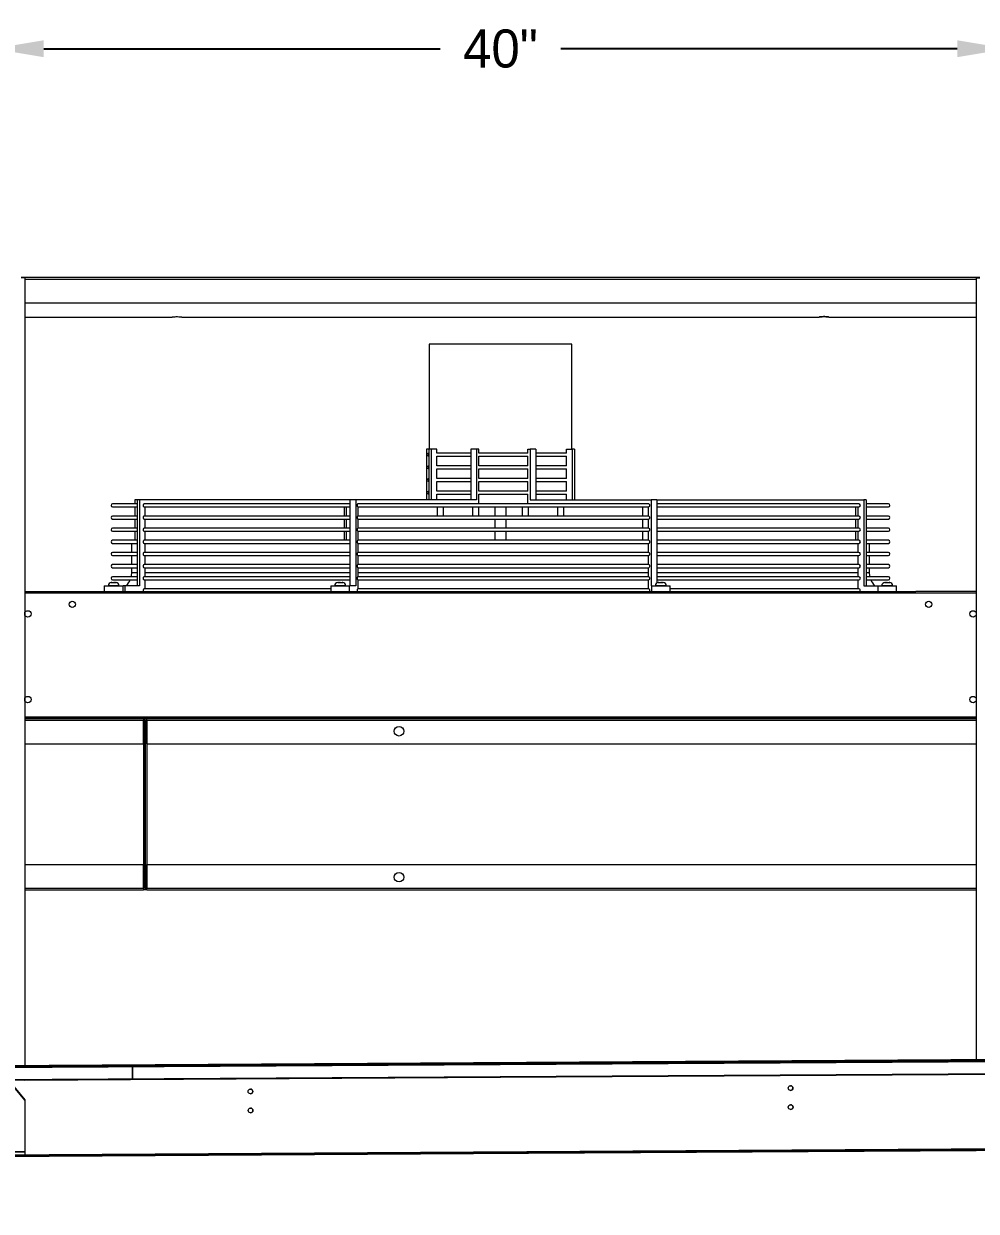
# Model space of a CAD drawing. Extents: x 6 to 271, y -23 to 146.
# Drawn here: x 179.21 to 216.75, y 45.38 to 92.15 of the extents above; entities that cross this region are included whole.
import ezdxf

# ---------------------------------------------------------------- set-up
doc = ezdxf.new("R2010")
doc.units = 0
doc.header["$MEASUREMENT"] = 0
doc.layers.get('0').update_dxf_attribs({"linetype": 'CONTINUOUS'})
doc.layers.get('Defpoints').update_dxf_attribs({"linetype": 'CONTINUOUS'})
doc.dimstyles.get("Standard").update_dxf_attribs({"dimtxt": 1.5, "dimasz": 2, "dimexe": 0.25, "dimexo": 0.5, "dimgap": 0.75, "dimtad": 0, "dimtih": 1, "dimtoh": 1, "dimdec": 4, "dimzin": 0, "dimdsep": 46, "dimlunit": 5, "dimtxsty": 'STANDARD', "dimcen": 0.125, "dimclrd": 1, "dimclre": 1, "dimclrt": 1, "dimadec": 0, "dimazin": 0, "dimtfac": 1, "dimtdec": 4, "dimtofl": 0, "dimtmove": 0, "dimatfit": 3, "dimfxl": 1, "dimfrac": 2, "dimtolj": 1, "dimtzin": 0, "dimarcsym": 0})

# ---------------------------------------------------------------- blocks, each defined once
blk = doc.blocks.new('*D31')
at = {"color": 7, "lineweight": -2}
for p, q in [((177.995, 82.784), (177.995, 91.419)), ((217.995, 82.784), (217.995, 91.419)), ((179.995, 91.169), (195.62, 91.169)), ((215.995, 91.169), (200.37, 91.169))]:
    blk.add_line(p, q, dxfattribs=at)
at = {"color": 7}
for points in [[(179.995, 91.503), (179.995, 90.836), (177.995, 91.169)], [(215.995, 91.503), (215.995, 90.836), (217.995, 91.169)]]:
    blk.add_solid(points, dxfattribs=at)
at = {"layer": 'Defpoints', "color": 0}
for p in [(217.995, 91.169), (177.995, 82.284), (217.995, 82.284)]:
    blk.add_point(p, dxfattribs=at)
at = {"color": 7, "insert": (197.995, 91.169), "char_height": 1.5, "attachment_point": 5}
blk.add_mtext('\\A1;40"', dxfattribs=at)
blk = doc.blocks.new('*D34')
at = {"color": 7, "lineweight": -2}
for p, q in [((265.011, 47.574), (265.011, 36.008)), ((90.014, 46.487), (90.014, 36.008)), ((92.014, 36.258), (174.512, 36.258)), ((263.011, 36.258), (180.512, 36.258))]:
    blk.add_line(p, q, dxfattribs=at)
at = {"color": 7}
for points in [[(92.014, 36.591), (92.014, 35.925), (90.014, 36.258)], [(263.011, 36.591), (263.011, 35.925), (265.011, 36.258)]]:
    blk.add_solid(points, dxfattribs=at)
at = {"layer": 'Defpoints', "color": 0}
for p in [(265.011, 48.074), (90.014, 46.987), (265.011, 36.258)]:
    blk.add_point(p, dxfattribs=at)
at = {"color": 7, "insert": (177.512, 36.258), "char_height": 1.5, "attachment_point": 5}
blk.add_mtext('\\A1;175"', dxfattribs=at)

msp = doc.modelspace()

# ---------------------------------------------------------------- linework, layer by layer
at = {"color": 0, "linetype": 'Continuous', "lineweight": 15}
for p, q in [((179.24516, 82.14832), (179.11066, 82.14832)), ((179.24516, 82.14832), (179.24516, 51.09822)), ((179.24516, 82.09532), (216.74516, 82.09532)), ((216.74516, 82.14832), (216.74516, 51.33115)), ((216.74516, 82.14832), (216.87966, 82.14832)), ((179.24516, 81.16403), (216.74516, 81.16403)), ((179.24516, 80.60173), (185.05766, 80.60173)), ((185.43266, 80.60173), (210.55766, 80.60173)), ((210.93266, 80.60173), (216.74516, 80.60173)), ((199.07146, 79.52732), (195.18266, 79.52732)), ((200.80766, 79.52732), (199.07146, 79.52732)), ((195.07795, 75.39132), (195.07795, 73.39632)), ((195.17132, 75.39132), (195.07795, 75.39132)), ((195.2647, 75.39132), (195.17132, 75.39132)), ((195.17132, 75.39132), (195.17132, 73.39632)), ((195.2647, 75.39132), (195.2647, 73.39632)), ((195.49013, 75.39132), (195.2647, 75.39132)), ((195.49013, 75.24049), (195.49013, 75.39132)), ((197.05092, 75.39132), (196.82549, 75.39132)), ((196.82549, 75.39132), (196.82549, 73.39632)), ((197.05092, 75.39132), (197.05092, 73.39632)), ((197.14429, 75.39132), (197.05092, 75.39132)), ((197.14429, 75.24049), (197.14429, 75.39132)), ((199.07146, 75.24143), (199.07146, 75.39132)), ((199.07146, 75.39132), (199.16483, 75.39132)), ((199.16483, 75.39132), (199.16483, 73.39632)), ((199.39026, 75.39132), (199.16483, 75.39132)), ((199.39026, 75.39132), (199.39026, 73.39632)), ((200.59357, 75.24143), (200.59357, 75.39132)), ((200.59357, 75.39132), (200.819, 75.39132)), ((200.819, 75.39132), (200.819, 73.39632)), ((200.91238, 75.39132), (200.819, 75.39132)), ((200.91238, 75.39132), (200.91238, 73.39632)), ((196.82549, 75.24143), (195.49013, 75.24143)), ((195.49013, 74.74049), (195.49013, 75.12237)), ((195.49013, 75.12143), (196.82549, 75.12143)), ((199.07146, 75.24143), (197.14429, 75.24143)), ((197.14429, 74.74049), (197.14429, 75.12237)), ((197.14429, 75.12143), (199.07146, 75.12143)), ((199.07146, 74.74143), (199.07146, 75.12143)), ((200.59357, 75.24143), (199.39026, 75.24143)), ((199.39026, 75.12143), (200.59357, 75.12143)), ((200.59357, 74.74143), (200.59357, 75.12143)), ((196.82549, 74.74143), (195.49013, 74.74143)), ((195.49013, 74.2405), (195.49013, 74.62237)), ((195.49013, 74.62143), (196.82549, 74.62143)), ((199.07146, 74.74143), (197.14429, 74.74143)), ((197.14429, 74.2405), (197.14429, 74.62237)), ((197.14429, 74.62143), (199.07146, 74.62143)), ((199.07146, 74.24143), (199.07146, 74.62143)), ((200.59357, 74.74143), (199.39026, 74.74143)), ((199.39026, 74.62143), (200.59357, 74.62143)), ((200.59357, 74.24143), (200.59357, 74.62143)), ((196.82549, 74.24143), (195.49013, 74.24143)), ((195.49013, 73.74049), (195.49013, 74.12237)), ((195.49013, 74.12143), (196.82549, 74.12143)), ((199.07146, 74.24143), (197.14429, 74.24143)), ((197.14429, 73.74049), (197.14429, 74.12237)), ((197.14429, 74.12143), (199.07146, 74.12143)), ((199.07146, 73.74143), (199.07146, 74.12143)), ((200.59357, 74.24143), (199.39026, 74.24143)), ((199.39026, 74.12143), (200.59357, 74.12143)), ((200.59357, 73.74143), (200.59357, 74.12143)), ((196.82549, 73.74143), (195.49013, 73.74143)), ((195.49013, 73.39632), (195.49013, 73.62237)), ((195.49013, 73.62143), (196.82549, 73.62143)), ((199.07146, 73.74143), (197.14429, 73.74143)), ((197.14429, 73.24143), (197.14429, 73.62237)), ((197.14429, 73.62143), (199.07146, 73.62143)), ((199.07146, 73.24143), (199.07146, 73.62143)), ((200.59357, 73.74143), (199.39026, 73.74143)), ((199.39026, 73.62143), (200.59357, 73.62143)), ((200.59357, 73.39632), (200.59357, 73.62143)), ((183.67503, 73.24143), (182.70505, 73.24143)), ((182.70505, 73.12143), (183.67503, 73.12143)), ((183.58165, 73.39632), (183.58165, 73.24143)), ((183.67503, 73.39632), (183.58165, 73.39632)), ((183.58165, 73.12143), (183.58165, 72.76277)), ((183.7684, 73.39632), (183.67503, 73.39632)), ((183.67503, 73.39632), (183.67503, 70.01532)), ((183.7684, 73.39632), (183.7684, 70.01532)), ((192.06357, 73.39632), (183.7684, 73.39632)), ((183.96412, 73.12143), (192.06357, 73.12143)), ((192.06357, 73.24143), (183.96416, 73.24143)), ((183.99383, 72.76277), (183.99383, 73.12143)), ((191.83814, 73.12143), (191.83814, 72.76277)), ((191.93152, 72.76277), (191.93152, 73.12143)), ((192.289, 73.39632), (192.06357, 73.39632)), ((192.06357, 73.39632), (192.06357, 70.01532)), ((192.289, 73.39632), (192.289, 70.01532)), ((197.05092, 73.39632), (192.289, 73.39632)), ((192.37006, 73.12143), (203.84644, 73.12143)), ((203.84644, 73.24143), (192.37015, 73.24143)), ((192.38237, 72.76277), (192.38237, 73.12143)), ((199.16483, 73.39632), (203.92676, 73.39632)), ((203.60795, 72.76277), (203.60795, 73.12143)), ((203.83338, 72.76277), (203.83338, 73.12143)), ((203.92676, 73.39632), (203.92676, 70.01532)), ((204.15218, 73.39632), (203.92676, 73.39632)), ((204.15218, 73.39632), (204.15218, 70.12341)), ((204.15218, 73.39632), (212.3153, 73.39632)), ((212.12139, 73.24143), (204.15218, 73.24143)), ((204.15218, 73.12143), (212.12139, 73.12143)), ((211.99649, 72.76277), (211.99649, 73.12143)), ((212.08987, 72.76277), (212.08987, 73.12143)), ((212.3153, 73.39632), (212.3153, 70.01532)), ((212.40867, 73.39632), (212.3153, 73.39632)), ((212.40867, 73.39632), (212.40867, 70.01532)), ((213.28528, 73.24143), (212.40867, 73.24143)), ((212.40867, 73.12143), (213.28528, 73.12143)), ((183.67503, 72.76277), (182.70505, 72.76277)), ((182.70505, 72.64277), (183.67503, 72.64277)), ((183.58165, 72.64277), (183.58165, 72.2841)), ((183.96412, 72.64277), (192.06357, 72.64277)), ((192.06357, 72.76277), (183.96416, 72.76277)), ((183.99383, 72.2841), (183.99383, 72.64277)), ((191.83814, 72.64277), (191.83814, 72.2841)), ((191.93152, 72.2841), (191.93152, 72.64277)), ((192.37006, 72.64277), (203.84644, 72.64277)), ((203.84644, 72.76277), (192.37015, 72.76277)), ((192.38237, 72.2841), (192.38237, 72.64277)), ((203.60795, 72.2841), (203.60795, 72.64277)), ((203.83338, 72.2841), (203.83338, 72.64277)), ((212.12139, 72.76277), (204.15218, 72.76277)), ((204.15218, 72.64277), (212.12139, 72.64277)), ((211.99649, 72.2841), (211.99649, 72.64277)), ((212.08987, 72.2841), (212.08987, 72.64277)), ((213.28528, 72.76277), (212.40867, 72.76277)), ((212.40867, 72.64277), (213.28528, 72.64277)), ((183.67503, 72.2841), (182.70505, 72.2841)), ((182.70505, 72.1641), (183.67503, 72.1641)), ((183.58165, 72.1641), (183.58165, 71.80543)), ((183.96412, 72.1641), (192.06357, 72.1641)), ((192.06357, 72.2841), (183.96416, 72.2841)), ((183.99383, 71.80543), (183.99383, 72.1641)), ((191.83814, 72.1641), (191.83814, 71.80543)), ((191.93152, 71.80543), (191.93152, 72.1641)), ((192.37006, 72.1641), (203.84644, 72.1641)), ((203.84644, 72.2841), (192.37015, 72.2841)), ((192.38237, 71.80543), (192.38237, 72.1641)), ((203.60795, 71.80543), (203.60795, 72.1641)), ((203.83338, 71.80543), (203.83338, 72.1641)), ((212.12139, 72.2841), (204.15218, 72.2841)), ((204.15218, 72.1641), (212.12139, 72.1641)), ((211.99649, 71.80543), (211.99649, 72.1641)), ((212.08987, 71.80543), (212.08987, 72.1641)), ((213.28528, 72.2841), (212.40867, 72.2841)), ((212.40867, 72.1641), (213.28528, 72.1641)), ((183.67503, 71.80543), (182.70505, 71.80543)), ((182.70505, 71.68544), (183.67503, 71.68544)), ((183.96412, 71.68544), (192.06357, 71.68544)), ((192.06357, 71.80543), (183.96416, 71.80543)), ((183.99383, 71.32677), (183.99383, 71.68544)), ((192.37006, 71.68544), (203.84644, 71.68544)), ((203.84644, 71.80543), (192.37015, 71.80543)), ((192.38237, 71.32677), (192.38237, 71.68544)), ((203.83338, 71.32677), (203.83338, 71.68544)), ((212.12139, 71.80543), (204.15218, 71.80543)), ((204.15218, 71.68544), (212.12139, 71.68544)), ((212.08987, 71.32677), (212.08987, 71.68544)), ((213.28528, 71.80543), (212.40867, 71.80543)), ((212.40867, 71.68544), (213.28528, 71.68544)), ((183.67503, 71.32677), (182.70505, 71.32677)), ((182.70505, 71.20677), (183.67503, 71.20677)), ((183.96412, 71.20677), (192.06357, 71.20677)), ((192.06357, 71.32677), (183.96416, 71.32677)), ((183.99383, 70.8481), (183.99383, 71.20677)), ((192.37006, 71.20677), (203.84644, 71.20677)), ((203.84644, 71.32677), (192.37015, 71.32677)), ((192.38237, 70.8481), (192.38237, 71.20677)), ((203.83338, 70.8481), (203.83338, 71.20677)), ((212.12139, 71.32677), (204.15218, 71.32677)), ((204.15218, 71.20677), (212.12139, 71.20677)), ((212.08987, 70.8481), (212.08987, 71.20677)), ((213.28528, 71.32677), (212.40867, 71.32677)), ((212.40867, 71.20677), (213.28528, 71.20677)), ((183.67503, 70.8481), (182.70505, 70.8481)), ((182.70505, 70.7281), (183.67503, 70.7281)), ((183.96412, 70.7281), (192.06357, 70.7281)), ((192.06357, 70.8481), (183.96416, 70.8481)), ((183.99383, 70.36944), (183.99383, 70.7281)), ((192.37006, 70.7281), (203.84644, 70.7281)), ((203.84644, 70.8481), (192.37015, 70.8481)), ((192.38237, 70.36944), (192.38237, 70.7281)), ((203.83338, 70.36944), (203.83338, 70.7281)), ((212.12139, 70.8481), (204.15218, 70.8481)), ((204.15218, 70.7281), (212.12139, 70.7281)), ((212.08987, 70.36944), (212.08987, 70.7281)), ((213.28528, 70.8481), (212.40867, 70.8481)), ((212.40867, 70.7281), (213.28528, 70.7281)), ((183.67503, 70.36944), (182.70505, 70.36944)), ((182.70505, 70.24944), (183.67503, 70.24944)), ((183.67503, 70.52132), (183.44736, 70.52132)), ((183.96412, 70.24944), (192.06357, 70.24944)), ((192.06357, 70.36944), (183.96416, 70.36944)), ((192.06357, 70.52132), (183.99383, 70.52132)), ((183.99383, 69.89077), (183.99383, 70.24944)), ((192.37006, 70.24944), (203.84644, 70.24944)), ((203.84644, 70.36944), (192.37015, 70.36944)), ((203.83338, 70.52132), (192.38237, 70.52132)), ((192.38237, 69.89077), (192.38237, 70.24944)), ((203.83338, 69.89077), (203.83338, 70.24944)), ((212.08987, 70.52132), (204.15218, 70.52132)), ((212.12139, 70.36944), (204.15218, 70.36944)), ((204.15218, 70.24944), (212.12139, 70.24944)), ((212.08987, 69.89077), (212.08987, 70.24944)), ((212.54296, 70.52132), (212.40867, 70.52132)), ((213.28528, 70.36944), (212.40867, 70.36944)), ((212.40867, 70.24944), (213.28528, 70.24944)), ((179.24516, 69.78382), (181.62016, 69.78382)), ((179.24516, 69.73282), (216.74516, 69.73282)), ((181.62016, 69.78382), (214.37016, 69.78382)), ((182.38215, 70.01532), (182.41024, 70.01532)), ((182.41024, 70.01532), (183.12015, 70.01532)), ((182.54905, 70.01632), (182.5324, 70.01632)), ((182.9699, 70.01632), (182.54905, 70.01632)), ((182.6564, 70.14032), (182.65655, 70.14032)), ((182.65928, 70.14032), (182.65655, 70.14032)), ((182.65928, 70.14032), (182.66979, 70.14032)), ((182.68047, 70.14032), (182.66979, 70.14032)), ((182.68047, 70.14032), (182.75651, 70.14032)), ((182.76806, 70.14032), (182.75651, 70.14032)), ((182.77434, 70.14032), (182.76806, 70.14032)), ((182.77434, 70.14032), (182.79971, 70.14032)), ((182.81425, 70.14032), (182.79971, 70.14032)), ((182.81425, 70.14032), (182.8459, 70.14032)), ((183.18544, 70.01532), (183.12015, 70.01532)), ((183.18544, 70.01532), (183.18544, 69.78382)), ((183.7684, 70.01532), (183.18544, 70.01532)), ((191.31189, 69.89077), (183.96416, 69.89077)), ((191.31189, 70.01532), (191.33998, 70.01532)), ((191.33998, 70.01532), (192.04989, 70.01532)), ((191.59717, 70.01632), (191.46214, 70.01632)), ((191.58614, 70.14032), (191.61778, 70.14032)), ((191.89964, 70.01632), (191.59717, 70.01632)), ((191.63232, 70.14032), (191.61778, 70.14032)), ((191.63232, 70.14032), (191.65769, 70.14032)), ((191.66397, 70.14032), (191.65769, 70.14032)), ((191.67553, 70.14032), (191.66397, 70.14032)), ((191.67553, 70.14032), (191.75157, 70.14032)), ((191.76225, 70.14032), (191.75157, 70.14032)), ((191.76225, 70.14032), (191.77275, 70.14032)), ((191.77548, 70.14032), (191.77275, 70.14032)), ((191.77548, 70.14032), (191.77564, 70.14032)), ((192.289, 70.01532), (192.04989, 70.01532)), ((203.84644, 69.89077), (192.37014, 69.89077)), ((203.92676, 70.01532), (203.94044, 70.01532)), ((203.94044, 70.01532), (203.96853, 70.01532)), ((203.96853, 70.01532), (204.67844, 70.01532)), ((204.39315, 70.01632), (204.09069, 70.01632)), ((204.21469, 70.14032), (204.21484, 70.14032)), ((204.21757, 70.14032), (204.21484, 70.14032)), ((204.21757, 70.14032), (204.22808, 70.14032)), ((204.23876, 70.14032), (204.22808, 70.14032)), ((204.23876, 70.14032), (204.3148, 70.14032)), ((204.32635, 70.14032), (204.3148, 70.14032)), ((204.33263, 70.14032), (204.32635, 70.14032)), ((204.33263, 70.14032), (204.358, 70.14032)), ((204.37254, 70.14032), (204.358, 70.14032)), ((204.37254, 70.14032), (204.40419, 70.14032)), ((204.52819, 70.01632), (204.39315, 70.01632)), ((212.12139, 69.89077), (204.67844, 69.89077)), ((212.3153, 70.01532), (212.87018, 70.01532)), ((212.87018, 70.01532), (212.89826, 70.01532)), ((212.89826, 70.01532), (213.60818, 70.01532)), ((213.44127, 70.01632), (213.02043, 70.01632)), ((213.14443, 70.14032), (213.17607, 70.14032)), ((213.19061, 70.14032), (213.17607, 70.14032)), ((213.19061, 70.14032), (213.21598, 70.14032)), ((213.22226, 70.14032), (213.21598, 70.14032)), ((213.23382, 70.14032), (213.22226, 70.14032)), ((213.23382, 70.14032), (213.30986, 70.14032)), ((213.32053, 70.14032), (213.30986, 70.14032)), ((213.32053, 70.14032), (213.33104, 70.14032)), ((213.33377, 70.14032), (213.33104, 70.14032)), ((213.33377, 70.14032), (213.33393, 70.14032)), ((213.45793, 70.01632), (213.44127, 70.01632)), ((216.74516, 69.78382), (214.37016, 69.78382)), ((216.74516, 64.83482), (179.24516, 64.83482)), ((179.24516, 64.83382), (216.74516, 64.83382)), ((179.24516, 64.78382), (216.74516, 64.78382)), ((179.24516, 64.72032), (183.93166, 64.72032)), ((183.93166, 64.78382), (183.93166, 64.72032)), ((183.93166, 63.78382), (183.93166, 64.72032)), ((183.93266, 64.72032), (183.93166, 64.72032)), ((183.99516, 64.72032), (183.93266, 64.72032)), ((183.93266, 58.09732), (183.93266, 64.72032)), ((183.99516, 64.72032), (183.99516, 58.09732)), ((183.99516, 64.72032), (184.05766, 64.72032)), ((183.99516, 58.09732), (183.99516, 64.72032)), ((184.05766, 64.72032), (184.05766, 58.09732)), ((184.05866, 64.72032), (184.05766, 64.72032)), ((184.05866, 64.72032), (184.05866, 64.78382)), ((184.05866, 63.78382), (184.05866, 64.72032)), ((184.05866, 64.72032), (216.74516, 64.72032)), ((179.24516, 63.78382), (183.93166, 63.78382)), ((183.93166, 63.78382), (183.93166, 59.03382)), ((184.05866, 63.78382), (216.74516, 63.78382)), ((184.05866, 63.78382), (184.05866, 59.03382)), ((179.24516, 59.03382), (183.93166, 59.03382)), ((183.93166, 58.09732), (183.93166, 59.03382)), ((184.05866, 58.09732), (184.05866, 59.03382)), ((184.05866, 59.03382), (216.74516, 59.03382)), ((179.24516, 58.09732), (183.93166, 58.09732)), ((179.24516, 58.03382), (183.93166, 58.03382)), ((183.93166, 58.09732), (183.93166, 58.03382)), ((183.93166, 58.09732), (183.93266, 58.09732)), ((184.05866, 58.03382), (183.93166, 58.03382)), ((183.99516, 58.09732), (183.93266, 58.09732)), ((183.99516, 58.09732), (184.05766, 58.09732)), ((184.05766, 58.09732), (184.05866, 58.09732)), ((184.05866, 58.03382), (184.05866, 58.09732)), ((184.05866, 58.09732), (216.74516, 58.09732)), ((184.05866, 58.03382), (216.74516, 58.03382)), ((179.36513, 51.09897), (183.49005, 51.12459)), ((179.3654, 51.05478), (183.49032, 51.0804)), ((183.49005, 51.12459), (216.61441, 51.33034)), ((183.49005, 51.12459), (183.49032, 51.0804)), ((183.49032, 51.0804), (183.49005, 51.12459)), ((183.49032, 51.0804), (216.61468, 51.28614)), ((183.4935, 50.56868), (183.49032, 51.0804)), ((183.49032, 51.0804), (183.4935, 50.56868)), ((179.24516, 50.54158), (216.74516, 50.7745)), ((183.4935, 50.56868), (179.36858, 50.54305)), ((216.61786, 50.77442), (183.4935, 50.56868)), ((179.24516, 49.76479), (179.24516, 47.59212)), ((179.24516, 47.59252), (216.74516, 47.82545)), ((179.24516, 47.54152), (216.74516, 47.77445))]:
    msp.add_line(p, q, dxfattribs=at)
at = {"color": 0}
for p, q in [((259.86357, 51.59897), (96.11673, 50.58189)), ((96.11701, 50.53769), (259.86385, 51.55478)), ((259.74516, 51.04159), (96.24517, 50.02604)), ((178.63462, 50.51054), (179.24516, 49.76479)), ((96.24517, 47.07699), (259.74516, 48.09253)), ((259.74548, 48.04153), (96.24517, 47.02598)), ((179.24516, 47.71712), (176.74516, 47.67613))]:
    msp.add_line(p, q, dxfattribs=at)
at = {"color": 0, "linetype": 'Continuous', "lineweight": 15, "flags": 128}
for points in [[(185.05766, 80.60173), (185.06526, 80.60589), (185.08743, 80.60971), (185.12238, 80.61288), (185.16727, 80.61515), (185.21848, 80.61633), (185.27185, 80.61633), (185.32305, 80.61515), (185.36795, 80.61288), (185.4029, 80.60971), (185.42507, 80.60589), (185.43266, 80.60173)], [(185.43266, 80.60173), (185.42502, 80.60588), (185.41995, 80.60705)], [(210.55766, 80.60173), (210.56526, 80.60589), (210.58743, 80.60971), (210.62238, 80.61288), (210.66727, 80.61515), (210.71848, 80.61633), (210.77185, 80.61633), (210.82305, 80.61515), (210.86795, 80.61288), (210.9029, 80.60971), (210.92507, 80.60589), (210.93266, 80.60173)], [(210.93266, 80.60173), (210.92502, 80.60588), (210.90283, 80.6097), (210.86788, 80.61287), (210.823, 80.61514), (210.77183, 80.61632), (210.7185, 80.61632), (210.66732, 80.61514), (210.62245, 80.61287), (210.5875, 80.6097), (210.5653, 80.60588), (210.55766, 80.60173)], [(203.84644, 73.24143), (203.84649, 73.24143), (203.85577, 73.23625), (203.86345, 73.22173), (203.86823, 73.20032), (203.86929, 73.1757), (203.86646, 73.15206), (203.86021, 73.13342), (203.85161, 73.12297), (203.84644, 73.12143)], [(203.84644, 72.76277), (203.85069, 72.76173), (203.85906, 72.75289), (203.86547, 72.73631), (203.86895, 72.71456), (203.86895, 72.69098), (203.86547, 72.66922), (203.85906, 72.65264), (203.85069, 72.64381), (203.84644, 72.64277)], [(203.84644, 72.2841), (203.85069, 72.28306), (203.85906, 72.27423), (203.86547, 72.25765), (203.86895, 72.23589), (203.86895, 72.21231), (203.86547, 72.19055), (203.85906, 72.17398), (203.85069, 72.16514), (203.84644, 72.1641)], [(203.84644, 71.80543), (203.85069, 71.8044), (203.85906, 71.79556), (203.86547, 71.77898), (203.86895, 71.75722), (203.86895, 71.73364), (203.86547, 71.71189), (203.85906, 71.69531), (203.85069, 71.68647), (203.84644, 71.68544)], [(203.84644, 71.32677), (203.85069, 71.32573), (203.85906, 71.31689), (203.86547, 71.30032), (203.86895, 71.27856), (203.86895, 71.25498), (203.86547, 71.23322), (203.85906, 71.21664), (203.85069, 71.20781), (203.84644, 71.20677)], [(203.84644, 70.8481), (203.85069, 70.84706), (203.85906, 70.83823), (203.86547, 70.82165), (203.86895, 70.79989), (203.86895, 70.77631), (203.86547, 70.75456), (203.85906, 70.73798), (203.85069, 70.72914), (203.84644, 70.7281)], [(183.44736, 70.52132), (183.43973, 70.41458), (183.43182, 70.36944)], [(203.84644, 70.36944), (203.85069, 70.3684), (203.85906, 70.35956), (203.86547, 70.34299), (203.86895, 70.32123), (203.86895, 70.29765), (203.86547, 70.27589), (203.85906, 70.25931), (203.85069, 70.25048), (203.84644, 70.24944)], [(212.5585, 70.36944), (212.5506, 70.41458), (212.54296, 70.52132)], [(203.84644, 69.89077), (203.85095, 69.8896), (203.85938, 69.88032), (203.86576, 69.86317), (203.86907, 69.84087), (203.86878, 69.81697), (203.86494, 69.79526), (203.86073, 69.78382)]]:
    msp.add_lwpolyline(points, dxfattribs=at)
at = {"color": 0, "linetype": 'Continuous', "lineweight": 15}
for centre, radius in [((181.12016, 69.28382), 0.125), ((214.87016, 69.28382), 0.125), ((179.37016, 68.90882), 0.125), ((216.62016, 68.90882), 0.125), ((179.37016, 65.53382), 0.125), ((216.62016, 65.53382), 0.125), ((193.99516, 64.28382), 0.1875), ((193.99516, 58.53382), 0.1875), ((188.14052, 50.09682), 0.09375), ((209.42611, 50.22903), 0.09375), ((188.14518, 49.34684), 0.09375), ((209.43077, 49.47905), 0.09375)]:
    msp.add_circle(centre, radius, dxfattribs=at)
for centre, radius, start, end in [((195.18266, 75.18143), 0.06, 100.892283, 259.107717), ((195.18266, 74.68143), 0.06, 100.892283, 259.107717), ((195.18266, 74.18143), 0.06, 100.892283, 259.107717), ((195.18266, 73.68143), 0.06, 100.892283, 259.107717), ((182.70505, 73.18143), 0.06, 90, 270), ((212.11821, 73.18143), 0.06008, 273.027257, 86.972743), ((213.28528, 73.18143), 0.06, 270, 90), ((182.70505, 72.70277), 0.06, 90, 270), ((212.11809, 72.70277), 0.06009, 273.144683, 86.855317), ((213.28528, 72.70277), 0.06, 270, 90), ((182.70505, 72.2241), 0.06, 90, 270), ((212.11809, 72.2241), 0.06009, 273.145296, 86.854704), ((213.28528, 72.2241), 0.06, 270, 90), ((182.70505, 71.74543), 0.06, 90, 270), ((212.11809, 71.74543), 0.06009, 273.143735, 86.856265), ((213.28528, 71.74543), 0.06, 270, 90), ((182.70505, 71.26677), 0.06, 90, 270), ((212.11809, 71.26677), 0.06009, 273.145296, 86.854704), ((213.28528, 71.26677), 0.06, 270, 90), ((182.70505, 70.7881), 0.06, 90, 270), ((212.11809, 70.7881), 0.06009, 273.143735, 86.856265), ((213.28528, 70.7881), 0.06, 270, 90), ((182.70505, 70.30944), 0.06, 90, 270), ((182.69736, 70.52132), 0.75, 317.57173, 338.745888), ((212.11809, 70.30944), 0.06009, 273.145296, 86.854704), ((213.29296, 70.52132), 0.75, 201.254112, 222.42827), ((213.28528, 70.30944), 0.06, 270, 90), ((182.6564, 70.01632), 0.124, 90, 180), ((182.8459, 70.01632), 0.124, 0, 90), ((191.58614, 70.01632), 0.124, 90, 180), ((191.77564, 70.01632), 0.124, 0, 90), ((204.21469, 70.01632), 0.124, 90, 180), ((204.40419, 70.01632), 0.124, 0, 90), ((212.11678, 69.83024), 0.06071, 310.119472, 85.64467), ((213.14443, 70.01632), 0.124, 90, 180), ((213.33393, 70.01632), 0.124, 0, 90), ((183.41687, 50.56781), 0.07663, 0.115562, 0.64457), ((183.41687, 50.56781), 0.07663, 0.115562, 0.64457), ((188.13938, 50.09682), 0.09375, 0.355877, 90.006628), ((188.13938, 50.09682), 0.09375, 270.705126, 0.355877), ((209.42468, 50.22902), 0.09375, 0.355877, 89.919329), ((209.42468, 50.22902), 0.09375, 270.792425, 0.355877), ((188.14404, 49.34683), 0.09375, 0.355877, 90.00664), ((188.14404, 49.34683), 0.09375, 270.705113, 0.355877), ((209.42934, 49.47904), 0.09375, 0.355877, 89.919337), ((209.42934, 49.47904), 0.09375, 270.792417, 0.355877)]:
    msp.add_arc(centre, radius, start, end, dxfattribs=at)
for points in [[(216.88066, 82.15882), (179.10966, 82.15882)], [(179.24516, 80.60153), (185.05766, 80.60153)], [(185.43266, 80.60153), (210.55766, 80.60153)], [(210.93266, 80.60153), (216.74516, 80.60153)], [(195.18266, 79.52732), (195.18266, 75.39132)], [(200.80766, 75.39132), (200.80766, 79.52732)], [(195.50503, 73.12143), (195.50503, 72.76277)], [(195.75503, 72.76277), (195.75503, 73.12143)], [(196.89049, 73.12143), (196.89049, 72.76277)], [(197.14049, 72.76277), (197.14049, 73.12143)], [(197.76866, 73.12143), (197.76866, 72.76277)], [(198.22166, 72.76277), (198.22166, 73.12143)], [(198.84983, 73.12143), (198.84983, 72.76277)], [(199.09983, 72.76277), (199.09983, 73.12143)], [(200.23529, 73.12143), (200.23529, 72.76277)], [(200.48529, 72.76277), (200.48529, 73.12143)], [(197.76866, 72.64277), (197.76866, 72.2841)], [(198.22166, 72.2841), (198.22166, 72.64277)], [(197.76866, 72.1641), (197.76866, 71.80543)], [(198.22166, 71.80543), (198.22166, 72.1641)], [(183.44736, 71.68544), (183.44736, 71.32677)], [(212.54296, 71.32677), (212.54296, 71.68544)], [(183.44736, 71.20677), (183.44736, 70.8481)], [(212.54296, 70.8481), (212.54296, 71.20677)], [(183.44736, 70.7281), (183.44736, 70.52132)], [(212.54296, 70.52132), (212.54296, 70.7281)], [(182.38215, 70.01532), (182.38215, 69.78382)], [(182.5324, 70.01632), (182.5324, 70.01532)], [(182.65655, 70.14032), (182.65258, 70.14025)], [(182.65258, 70.14025), (182.65928, 70.14032)], [(182.66979, 70.14032), (182.6765, 70.14025)], [(182.6765, 70.14025), (182.68047, 70.14032)], [(182.75651, 70.14032), (182.75815, 70.14025)], [(182.75815, 70.14025), (182.77434, 70.14032)], [(182.79971, 70.14032), (182.8159, 70.14025)], [(182.8159, 70.14025), (182.81425, 70.14032)], [(182.9699, 70.01532), (182.9699, 70.01632)], [(183.12015, 69.78382), (183.12015, 70.01532)], [(191.31189, 70.01532), (191.31189, 69.78382)], [(191.46214, 70.01632), (191.46214, 70.01532)], [(191.61778, 70.14032), (191.61614, 70.14025)], [(191.61614, 70.14025), (191.63232, 70.14032)], [(191.65769, 70.14032), (191.67388, 70.14025)], [(191.67388, 70.14025), (191.67553, 70.14032)], [(191.75157, 70.14032), (191.75554, 70.14025)], [(191.75554, 70.14025), (191.76225, 70.14032)], [(191.77275, 70.14032), (191.77946, 70.14025)], [(191.77946, 70.14025), (191.77548, 70.14032)], [(191.89964, 70.01532), (191.89964, 70.01632)], [(192.04989, 69.78382), (192.04989, 70.01532)], [(203.94044, 70.01532), (203.94044, 69.78382)], [(204.09069, 70.01632), (204.09069, 70.01532)], [(204.21484, 70.14032), (204.21087, 70.14025)], [(204.21087, 70.14025), (204.21757, 70.14032)], [(204.22808, 70.14032), (204.23478, 70.14025)], [(204.23478, 70.14025), (204.23876, 70.14032)], [(204.3148, 70.14032), (204.31645, 70.14025)], [(204.31645, 70.14025), (204.33263, 70.14032)], [(204.358, 70.14032), (204.37419, 70.14025)], [(204.37419, 70.14025), (204.37254, 70.14032)], [(204.52819, 70.01532), (204.52819, 70.01632)], [(204.67844, 69.78382), (204.67844, 70.01532)], [(212.87018, 70.01532), (212.87018, 69.78382)], [(213.02043, 70.01632), (213.02043, 70.01532)], [(213.17607, 70.14032), (213.17443, 70.14025)], [(213.17443, 70.14025), (213.19061, 70.14032)], [(213.21598, 70.14032), (213.23217, 70.14025)], [(213.23217, 70.14025), (213.23382, 70.14032)], [(213.30986, 70.14032), (213.31383, 70.14025)], [(213.31383, 70.14025), (213.32053, 70.14032)], [(213.33104, 70.14032), (213.33775, 70.14025)], [(213.33775, 70.14025), (213.33377, 70.14032)], [(213.45793, 70.01532), (213.45793, 70.01632)], [(213.60818, 69.78382), (213.60818, 70.01532)]]:
    msp.add_open_spline(points, degree=1, dxfattribs=at)
for points, knots in [([(183.97045, 73.24047), (183.96554, 73.2409), (183.95438, 73.24187), (183.93759, 73.2353), (183.92258, 73.22292), (183.91224, 73.20566), (183.90775, 73.18573), (183.90962, 73.16528), (183.91762, 73.14671), (183.93089, 73.13186), (183.9478, 73.12332), (183.96105, 73.12009), (183.96756, 73.1217), (183.96801, 73.12182)], [0, 0, 0, 0, 0.07998138, 0.1813814, 0.28277154, 0.38415373, 0.48552797, 0.58688761, 0.68825046, 0.78961488, 0.89098496, 0.99237397, 1, 1, 1, 1]), ([(192.37266, 73.24085), (192.37023, 73.24107), (192.3652, 73.24151), (192.35801, 73.23376), (192.35205, 73.2205), (192.34812, 73.20269), (192.34666, 73.18252), (192.34784, 73.16223), (192.35153, 73.14406), (192.3573, 73.13029), (192.36415, 73.12204), (192.36894, 73.12197), (192.37113, 73.12194)], [0, 0, 0, 0, 0.09600337, 0.19820143, 0.30039989, 0.40258409, 0.50475854, 0.60692748, 0.70908988, 0.8112591, 0.91344416, 1, 1, 1, 1]), ([(183.97045, 72.7618), (183.96554, 72.76223), (183.95438, 72.76321), (183.93759, 72.75664), (183.92258, 72.74426), (183.91224, 72.727), (183.90775, 72.70706), (183.90962, 72.68662), (183.91762, 72.66805), (183.93089, 72.6532), (183.94779, 72.64465), (183.96105, 72.64142), (183.96756, 72.64304), (183.96801, 72.64315)], [0, 0, 0, 0, 0.07998144, 0.18138167, 0.28276842, 0.38415577, 0.48552448, 0.5868902, 0.68824791, 0.78961254, 0.89098546, 0.99237395, 1, 1, 1, 1]), ([(192.37266, 72.76219), (192.37023, 72.7624), (192.3652, 72.76285), (192.35801, 72.75509), (192.35205, 72.74184), (192.34812, 72.72403), (192.34666, 72.70386), (192.34784, 72.68357), (192.35153, 72.6654), (192.3573, 72.65162), (192.36415, 72.64337), (192.36894, 72.6433), (192.37113, 72.64327)], [0, 0, 0, 0, 0.09600372, 0.19819977, 0.30039838, 0.40258787, 0.50476248, 0.60692568, 0.70909348, 0.81125883, 0.91344404, 1, 1, 1, 1]), ([(183.97029, 72.28299), (183.96837, 72.28343), (183.96035, 72.28529), (183.94575, 72.28164), (183.92914, 72.2722), (183.91641, 72.25686), (183.90908, 72.23795), (183.90795, 72.21745), (183.91314, 72.19772), (183.92409, 72.18088), (183.93953, 72.16924), (183.95505, 72.16358), (183.96465, 72.1647), (183.96804, 72.1651)], [0, 0, 0, 0, 0.03196851, 0.13340064, 0.23481935, 0.33623576, 0.43764191, 0.53903133, 0.64042081, 0.74180663, 0.84321047, 0.94462073, 1, 1, 1, 1]), ([(192.37264, 72.2831), (192.37068, 72.28355), (192.36613, 72.28458), (192.35922, 72.27816), (192.35297, 72.26591), (192.34864, 72.24872), (192.34673, 72.22882), (192.34744, 72.20836), (192.35071, 72.18974), (192.35617, 72.17477), (192.36315, 72.16616), (192.36848, 72.16276), (192.37105, 72.1642), (192.37111, 72.16423)], [0, 0, 0, 0, 0.07796036, 0.18019041, 0.28241681, 0.38462798, 0.48683485, 0.58902933, 0.6912217, 0.79341787, 0.89562608, 0.9978452, 1, 1, 1, 1]), ([(183.97029, 71.80432), (183.96837, 71.80477), (183.96035, 71.80663), (183.94575, 71.80298), (183.92914, 71.79354), (183.91641, 71.77819), (183.90908, 71.75929), (183.90795, 71.73878), (183.91315, 71.71906), (183.92409, 71.70222), (183.93953, 71.69057), (183.95505, 71.68492), (183.96465, 71.68604), (183.96804, 71.68643)], [0, 0, 0, 0, 0.03196753, 0.1333989, 0.23481778, 0.33623437, 0.4376407, 0.53903619, 0.64042018, 0.74180618, 0.84321019, 0.94462063, 1, 1, 1, 1]), ([(192.37264, 71.80443), (192.37068, 71.80488), (192.36613, 71.80591), (192.35922, 71.7995), (192.35297, 71.78724), (192.34864, 71.77006), (192.34673, 71.75016), (192.34744, 71.7297), (192.35071, 71.71107), (192.35617, 71.69611), (192.36315, 71.68749), (192.36848, 71.68411), (192.37105, 71.68554), (192.37111, 71.68557)], [0, 0, 0, 0, 0.077960403, 0.180188862, 0.282415515, 0.384631893, 0.486833235, 0.589027961, 0.691220577, 0.793421285, 0.895627059, 0.997846422, 1, 1, 1, 1]), ([(183.97029, 71.32566), (183.96837, 71.3261), (183.96035, 71.32796), (183.94575, 71.32431), (183.92914, 71.31487), (183.91641, 71.29953), (183.90908, 71.28062), (183.90795, 71.26011), (183.91314, 71.24039), (183.92409, 71.22355), (183.93953, 71.21191), (183.95505, 71.20625), (183.96465, 71.20737), (183.96804, 71.20777)], [0, 0, 0, 0, 0.03196751, 0.13339975, 0.23481855, 0.33623507, 0.43764133, 0.53903085, 0.64042044, 0.74180637, 0.84321031, 0.94462067, 1, 1, 1, 1]), ([(192.37264, 71.32577), (192.37068, 71.32621), (192.36613, 71.32725), (192.35922, 71.32083), (192.35297, 71.30858), (192.34864, 71.29139), (192.34673, 71.27149), (192.34744, 71.25103), (192.35071, 71.23241), (192.35617, 71.21744), (192.36315, 71.20883), (192.36848, 71.20543), (192.37105, 71.20687), (192.37111, 71.2069)], [0, 0, 0, 0, 0.07796045, 0.18019061, 0.28241713, 0.38462841, 0.4868354, 0.58902999, 0.69121706, 0.79341764, 0.89562597, 0.9978452, 1, 1, 1, 1]), ([(183.97045, 70.84714), (183.96554, 70.84757), (183.95438, 70.84855), (183.93759, 70.84197), (183.92258, 70.82959), (183.91224, 70.81233), (183.90775, 70.7924), (183.90962, 70.77195), (183.91762, 70.75338), (183.93089, 70.73854), (183.94779, 70.72999), (183.96105, 70.72676), (183.96756, 70.72838), (183.96801, 70.72849)], [0, 0, 0, 0, 0.07998139, 0.18138328, 0.28276983, 0.38415697, 0.48552549, 0.58689101, 0.68824852, 0.78961296, 0.89098567, 0.99237397, 1, 1, 1, 1]), ([(192.37266, 70.84752), (192.37023, 70.84774), (192.3652, 70.84818), (192.35801, 70.84043), (192.35205, 70.82717), (192.34812, 70.80936), (192.34666, 70.78919), (192.34784, 70.7689), (192.35153, 70.75073), (192.3573, 70.73696), (192.36415, 70.72871), (192.36894, 70.72864), (192.37113, 70.72861)], [0, 0, 0, 0, 0.09600372, 0.19819977, 0.30039838, 0.40258787, 0.50476248, 0.60692568, 0.70909348, 0.81125883, 0.91344404, 1, 1, 1, 1]), ([(183.97045, 70.36847), (183.96554, 70.3689), (183.95438, 70.36988), (183.93759, 70.36331), (183.92258, 70.35093), (183.91224, 70.33367), (183.90775, 70.31373), (183.90962, 70.29329), (183.91762, 70.27472), (183.93089, 70.25987), (183.9478, 70.25132), (183.96105, 70.2481), (183.96756, 70.24971), (183.96801, 70.24982)], [0, 0, 0, 0, 0.07998151, 0.18138177, 0.28277215, 0.38415458, 0.48552618, 0.586889, 0.68824941, 0.78961407, 0.89098569, 0.99237458, 1, 1, 1, 1]), ([(192.37266, 70.36886), (192.37023, 70.36907), (192.3652, 70.36952), (192.35801, 70.36177), (192.35205, 70.34851), (192.34812, 70.3307), (192.34666, 70.31053), (192.34784, 70.29024), (192.35153, 70.27207), (192.3573, 70.25829), (192.36415, 70.25004), (192.36894, 70.24997), (192.37113, 70.24994)], [0, 0, 0, 0, 0.09600337, 0.19820024, 0.30039859, 0.40258525, 0.5047596, 0.60692548, 0.7090904, 0.81125952, 0.91344447, 1, 1, 1, 1]), ([(183.97029, 69.88964), (183.96827, 69.8901), (183.96015, 69.89195), (183.94546, 69.88822), (183.9289, 69.87867), (183.91624, 69.86325), (183.90902, 69.84431), (183.90794, 69.82373), (183.91343, 69.8043), (183.9216, 69.79023), (183.92882, 69.7852), (183.9308, 69.78382)], [0, 0, 0, 0, 0.04301062, 0.17274869, 0.30249075, 0.43222554, 0.56194452, 0.69164369, 0.8213391, 0.95103923, 1, 1, 1, 1]), ([(192.37259, 69.88957), (192.37153, 69.89009), (192.36793, 69.89183), (192.36167, 69.88762), (192.35493, 69.87748), (192.34987, 69.86166), (192.3471, 69.8425), (192.34688, 69.82188), (192.34939, 69.80269), (192.35276, 69.78932), (192.35557, 69.78481), (192.35619, 69.78382)], [0, 0, 0, 0, 0.05417037, 0.18409962, 0.31403502, 0.4439499, 0.57385206, 0.70374086, 0.83362841, 0.96351631, 1, 1, 1, 1])]:
    msp.add_open_spline(points, degree=3, knots=knots, dxfattribs=at)

# ---------------------------------------------------------------- dimensions: what is measured, and where the dimension line sits
at = {"color": 0}
for base, p1, p2, picture, middle in [((217.99516, 91.16949), (177.99516, 82.28382), (217.99516, 82.28382), '*D31', (197.99516, 91.16949)), ((265.01057, 36.2579), (90.01394, 46.98728), (265.01057, 48.07424), '*D34', (177.51225, 36.2579))]:
    dim = msp.add_linear_dim(base=base, p1=p1, p2=p2, dimstyle='Standard', override={"dimpost": '"', "dimclrd": 7, "dimclre": 7, "dimclrt": 7}, dxfattribs=at)
    dim.commit()
    dim.dimension.update_dxf_attribs({"geometry": picture, "text_midpoint": middle})

doc.saveas('drawing.dxf')
